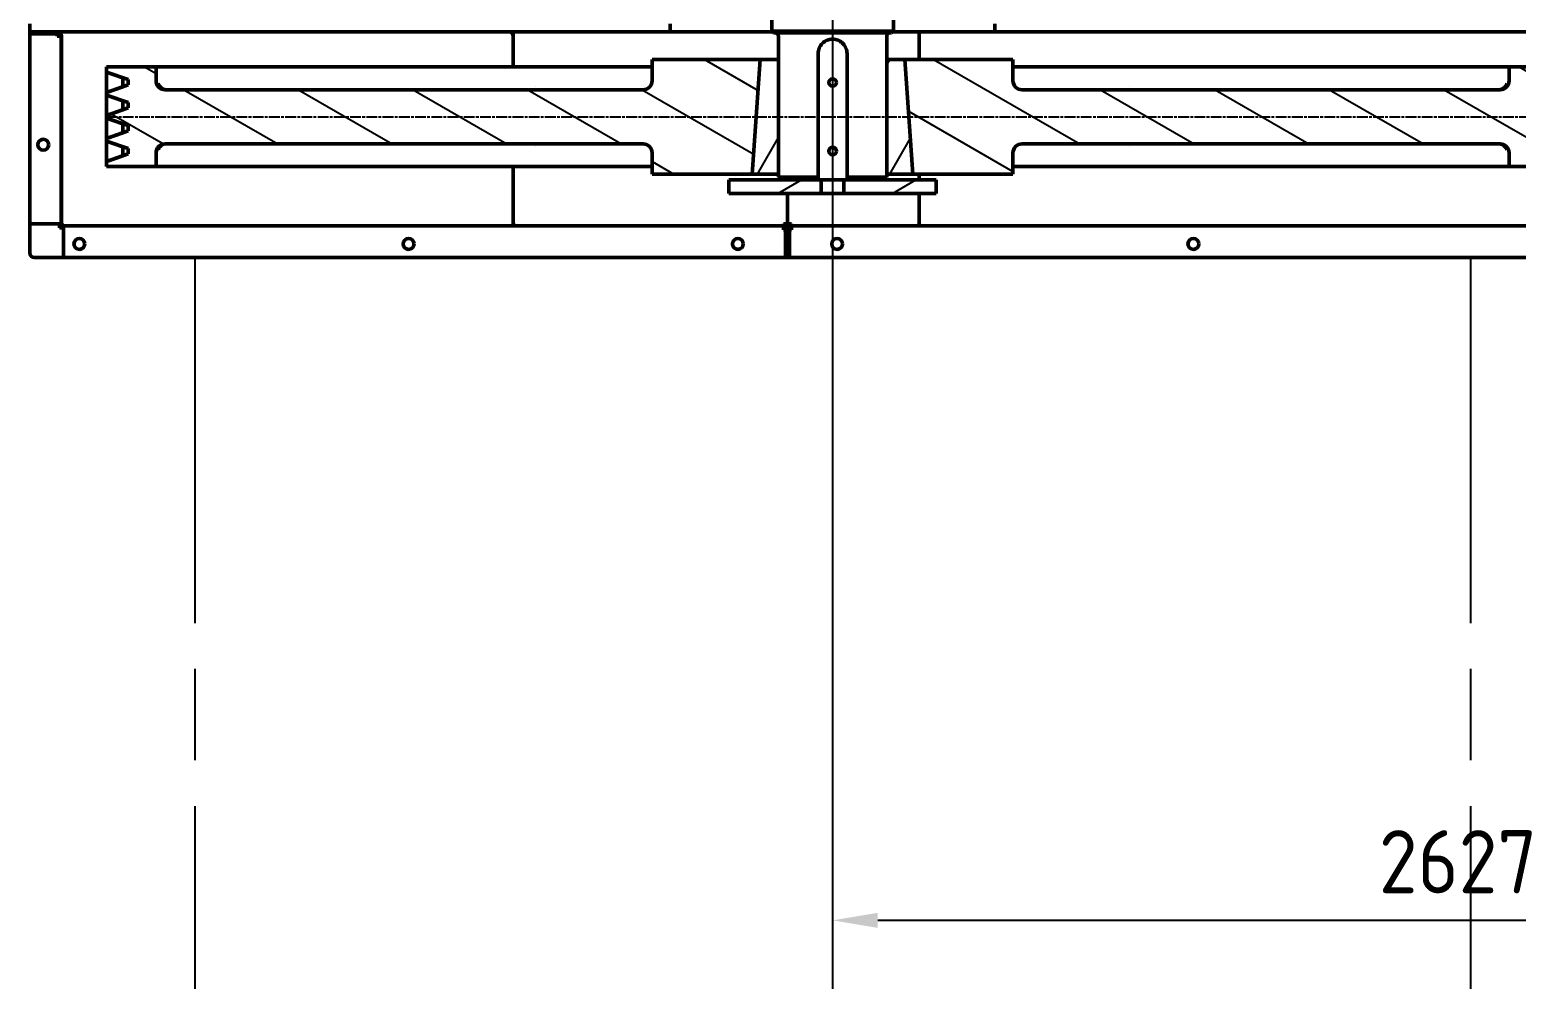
# Model space of a CAD drawing. Header units: millimetres. Extents: x 39335 to 110675, y -13954 to 36506.
# Drawn here: x 94131 to 95779, y 20134 to 21186 of the extents above; entities that cross this region are included whole.
import ezdxf

# ---------------------------------------------------------------- set-up
doc = ezdxf.new("R2010")
doc.units = ezdxf.units.MM
doc.linetypes.add('AM_ISO08W050', pattern=[18, 12, -1.5, 3, -1.5])
for name, color, linetype, lineweight in [('AM_0', 7, 'Continuous', 50), ('AM_5', 3, 'Continuous', 25), ('AM_7', 4, 'AM_ISO08W050', 25), ('AM_8', 1, 'Continuous', 25), ('RED', 1, 'Continuous', 9)]:
    doc.layers.add(name, color=color, linetype=linetype, lineweight=lineweight)
doc.styles.add('\\M+5B1EA\\M+5D7BC', font='', dxfattribs={"width": 0.667})
doc.styles.add('Andritz-Norm', font='arial.ttf')
doc.styles.get("Standard").update_dxf_attribs({"font": 'ISOCP.SHX'})
doc.styles.get('\\M+5B1EA\\M+5D7BC').set_extended_font_data('FangSong_GB2312')
doc.dimstyles.new('\\M+5B1EA\\M+5D7BC', dxfattribs={"dimscale": 35, "dimtxt": 3.5, "dimasz": 4, "dimexe": 2, "dimexo": 0, "dimtad": 1, "dimdec": 1, "dimdsep": 46, "dimtxsty": '\\M+5B1EA\\M+5D7BC', "dimcen": 0, "dimdle": 6, "dimazin": 2, "dimtfac": 1, "dimtdec": 1, "dimtmove": 0, "dimatfit": 3, "dimfxl": 0, "dimtolj": 1, "dimtzin": 0, "dimarcsym": 0})
doc.dimstyles.new('Andritz-Bem', dxfattribs={"dimscale": 20, "dimtxt": 3.5, "dimasz": 2.5, "dimexe": 1, "dimexo": 0, "dimgap": 0.8, "dimtad": 1, "dimrnd": 1e-08, "dimtxsty": 'Andritz-Norm', "dimcen": 0.09, "dimdle": 10, "dimclrd": 7, "dimclre": 7, "dimclrt": 179, "dimazin": 2, "dimtfac": 1, "dimtdec": 3, "dimtmove": 0, "dimatfit": 3, "dimldrblk": 'Filled-1', "dimfxl": 0, "dimtolj": 1, "dimtzin": 0, "dimlwd": 25, "dimlwe": 25, "dimarcsym": 0})
pattern_1 = [(150.00024553567, (3729991.665609546, -134858.1113318948), (-31.74976433404117, -54.99274920144335), [])]

# ---------------------------------------------------------------- blocks, each defined once
blk = doc.blocks.new('*D229')
at = {"layer": 'AM_5', "lineweight": 25, "transparency": 16777216}
for p, q in [((3737988.850742813, -123093.746056278), (3737988.850742813, -123742.1980686527)), ((3735361.85073693, -123207.0964169857), (3735361.85073693, -123742.1980686527))]:
    blk.add_line(p, q, dxfattribs=at)
at = {"layer": 'AM_5', "transparency": 16777216}
blk.add_line((3737938.850742813, -123722.1980686527), (3735411.85073693, -123722.1980686527), dxfattribs=at)
for points in [[(3735411.85073693, -123713.8647353194), (3735411.85073693, -123730.531401986), (3735361.85073693, -123722.1980686527)], [(3737938.850742813, -123713.8647353194), (3737938.850742813, -123730.531401986), (3737988.850742813, -123722.1980686527)]]:
    blk.add_solid(points, dxfattribs=at)
at = {"layer": 'DEFPOINTS', "color": 0, "transparency": 16777216}
for p in [(3737988.850742813, -123073.746056278), (3735361.85073693, -123187.0964169857), (3735361.85073693, -123722.1980686527)]:
    blk.add_point(p, dxfattribs=at)
at = {"layer": 'AM_5', "color": 2, "transparency": 16777216, "insert": (3736055.133952021, -123657.1980686527), "char_height": 70, "attachment_point": 5}
blk.add_mtext('\\A1;2627', dxfattribs=at)
blk = doc.blocks.new('Filled-1')
at = {"color": 0}
for p, q in [((0, 0), (-1, 0.25)), ((-1, 0.25), (-1, -0.25)), ((-1, 0), (0, 0)), ((-1, -0.25), (0, 0))]:
    blk.add_line(p, q, dxfattribs=at)
at = {"color": 0, "flags": 128}
blk.add_lwpolyline([(-1, -0.25), (0, 0), (-1, 0.25), (-1, -0.25)], dxfattribs=at)
at = {"color": 0}
blk.add_solid([(-1, -0.25), (0, 0), (-1, 0.25), (-1, -0.25)], dxfattribs=at)
blk = doc.blocks.new('*D300')
at = {"layer": 'DEFPOINTS', "color": 0, "transparency": 16777216}
for p in [(95021.27247376309, 21655.50282318551), (101539.2868726718, 19414.90764775709), (95021.27247376309, 18107.45380644628)]:
    blk.add_point(p, dxfattribs=at)
at = {"layer": 'RED', "color": 0, "linetype": 'ByBlock', "lineweight": -2, "transparency": 16777216}
for p, q in [((95021.27247376309, 21655.50282318551), (95021.27247376309, 18037.45380644628)), ((101539.2868726718, 19414.90764775709), (101539.2868726718, 18037.45380644628)), ((101399.2868726718, 18107.45380644628), (95161.27247376309, 18107.45380644628))]:
    blk.add_line(p, q, dxfattribs=at)
at = {"layer": 'RED', "color": 0, "transparency": 16777216}
for points in [[(95161.27247376309, 18130.78713977962), (95161.27247376309, 18084.12047311295), (95021.27247376309, 18107.45380644628)], [(101399.2868726718, 18130.78713977962), (101399.2868726718, 18084.12047311295), (101539.2868726718, 18107.45380644628)]]:
    blk.add_solid(points, dxfattribs=at)
at = {"layer": 'RED', "color": 0, "transparency": 16777216, "insert": (98468.867521115, 18272.28924300836), "char_height": 280, "attachment_point": 5, "style": '\\M+5B1EA\\M+5D7BC'}
blk.add_mtext('\\A1;6518', dxfattribs=at)
blk = doc.blocks.new('rgqwefw')
at = {"layer": 'AM_8'}
h = blk.add_hatch(dxfattribs=at)
h.set_pattern_fill('ANSI31', color=256, scale=508, angle=105.00024553567, style=0)
h.set_pattern_definition(pattern_1)
edge = h.paths.add_edge_path()
edge.add_line((3735161.850736931, -122871.3859183454), (3735161.850736931, -122894.8859183454))
edge.add_line((3735161.850736931, -122894.8859183454), (3735272.850736931, -122894.8859183454))
edge.add_line((3735272.850736931, -122894.8859183454), (3735281.731442047, -122767.8859183454))
edge.add_line((3735281.731442047, -122767.8859183454), (3735161.850736931, -122767.8859183454))
edge.add_line((3735161.850736931, -122767.8859183454), (3735161.850736931, -122791.3859183454))
edge.add_ellipse((3735151.850736931, -122791.3859183454), major_axis=(9.999999999999927, 1.432e-13), ratio=1, start_angle=269.9999999999988, end_angle=360, ccw=False)
edge.add_line((3735151.850736931, -122801.3859183454), (3734621.850736931, -122801.3859183454))
edge.add_ellipse((3734621.850736931, -122791.3859183454), major_axis=(1.432e-13, -9.99999999999986), ratio=1, start_angle=269.9999999999984, end_angle=360.0000000000008, ccw=False)
edge.add_line((3734611.850736931, -122791.3859183454), (3734611.850736931, -122776.1359183454))
edge.add_line((3734611.850736931, -122776.1359183454), (3734557.050736931, -122776.1359183454))
edge.add_line((3734557.050736931, -122776.1359183454), (3734557.050736931, -122781.9831458016))
edge.add_line((3734557.050736931, -122781.9831458016), (3734575.050736931, -122788.1810428408))
edge.add_line((3734575.050736931, -122788.1810428408), (3734580.850736931, -122790.1781429979))
edge.add_line((3734580.850736931, -122790.1781429979), (3734580.850736931, -122796.0936936929))
edge.add_line((3734580.850736931, -122796.0936936929), (3734575.050736931, -122798.09079385))
edge.add_line((3734575.050736931, -122798.09079385), (3734557.050736931, -122804.2886908892))
edge.add_line((3734557.050736931, -122804.2886908892), (3734557.050736931, -122807.4831458016))
edge.add_line((3734557.050736931, -122807.4831458016), (3734575.050736931, -122813.6810428408))
edge.add_line((3734575.050736931, -122813.6810428408), (3734580.850736931, -122815.6781429979))
edge.add_line((3734580.850736931, -122815.6781429979), (3734580.850736931, -122821.5936936929))
edge.add_line((3734580.850736931, -122821.5936936929), (3734575.050736931, -122823.59079385))
edge.add_line((3734575.050736931, -122823.59079385), (3734557.050736931, -122829.7886908892))
edge.add_line((3734557.050736931, -122829.7886908892), (3734557.050736931, -122832.9831458016))
edge.add_line((3734557.050736931, -122832.9831458016), (3734575.050736931, -122839.1810428408))
edge.add_line((3734575.050736931, -122839.1810428408), (3734580.850736931, -122841.1781429979))
edge.add_line((3734580.850736931, -122841.1781429979), (3734580.850736931, -122847.0936936929))
edge.add_line((3734580.850736931, -122847.0936936929), (3734575.050736931, -122849.09079385))
edge.add_line((3734575.050736931, -122849.09079385), (3734557.050736931, -122855.2886908892))
edge.add_line((3734557.050736931, -122855.2886908892), (3734557.050736931, -122858.4831458016))
edge.add_line((3734557.050736931, -122858.4831458016), (3734575.050736931, -122864.6810428408))
edge.add_line((3734575.050736931, -122864.6810428408), (3734580.850736931, -122866.6781429979))
edge.add_line((3734580.850736931, -122866.6781429979), (3734580.850736931, -122872.5936936929))
edge.add_line((3734580.850736931, -122872.5936936929), (3734575.050736931, -122874.59079385))
edge.add_line((3734575.050736931, -122874.59079385), (3734557.050736931, -122880.7886908892))
edge.add_line((3734557.050736931, -122880.7886908892), (3734557.050736931, -122886.6359183454))
edge.add_line((3734557.050736931, -122886.6359183454), (3734611.850736931, -122886.6359183454))
edge.add_line((3734611.850736931, -122886.6359183454), (3734611.850736931, -122871.3859183454))
edge.add_ellipse((3734621.850736931, -122871.3859183454), major_axis=(-9.99999999999986, -1.432e-13), ratio=1, start_angle=269.9999999999984, end_angle=360, ccw=False)
edge.add_line((3734621.850736931, -122861.3859183454), (3735151.850736931, -122861.3859183454))
edge.add_ellipse((3735151.850736931, -122871.3859183454), major_axis=(-7.22e-14, 9.99999999999986), ratio=1, start_angle=269.9999999999988, end_angle=360.0000000000002, ccw=False)
edge = h.paths.add_edge_path()
edge.add_line((3735561.850736931, -122791.3859183454), (3735561.850736931, -122767.8859183454))
edge.add_line((3735561.850736931, -122767.8859183454), (3735441.970031814, -122767.8859183454))
edge.add_line((3735441.970031814, -122767.8859183454), (3735450.850736931, -122894.8859183454))
edge.add_line((3735450.850736931, -122894.8859183454), (3735561.850736931, -122894.8859183454))
edge.add_line((3735561.850736931, -122894.8859183454), (3735561.850736931, -122871.3859183454))
edge.add_ellipse((3735571.850736931, -122871.3859183454), major_axis=(-9.999999999999927, -1.432e-13), ratio=1, start_angle=269.9999999999988, end_angle=360, ccw=False)
edge.add_line((3735571.850736931, -122861.3859183454), (3736101.850736931, -122861.3859183454))
edge.add_ellipse((3736101.850736931, -122871.3859183454), major_axis=(-1.432e-13, 9.99999999999986), ratio=1, start_angle=269.9999999999984, end_angle=360, ccw=False)
edge.add_line((3736111.850736931, -122871.3859183454), (3736111.850736931, -122886.6359183454))
edge.add_line((3736111.850736931, -122886.6359183454), (3736166.65073693, -122886.6359183454))
edge.add_line((3736166.65073693, -122886.6359183454), (3736166.65073693, -122880.7886908892))
edge.add_line((3736166.65073693, -122880.7886908892), (3736142.850736931, -122872.5936936929))
edge.add_line((3736142.850736931, -122872.5936936929), (3736142.850736931, -122866.6781429979))
edge.add_line((3736142.850736931, -122866.6781429979), (3736166.65073693, -122858.4831458016))
edge.add_line((3736166.65073693, -122858.4831458016), (3736166.65073693, -122855.2886908892))
edge.add_line((3736166.65073693, -122855.2886908892), (3736142.850736931, -122847.0936936929))
edge.add_line((3736142.850736931, -122847.0936936929), (3736142.850736931, -122841.1781429979))
edge.add_line((3736142.850736931, -122841.1781429979), (3736166.65073693, -122832.9831458016))
edge.add_line((3736166.65073693, -122832.9831458016), (3736166.65073693, -122829.7886908892))
edge.add_line((3736166.65073693, -122829.7886908892), (3736142.850736931, -122821.5936936929))
edge.add_line((3736142.850736931, -122821.5936936929), (3736142.850736931, -122815.6781429979))
edge.add_line((3736142.850736931, -122815.6781429979), (3736166.65073693, -122807.4831458016))
edge.add_line((3736166.65073693, -122807.4831458016), (3736166.65073693, -122804.2886908892))
edge.add_line((3736166.65073693, -122804.2886908892), (3736142.850736931, -122796.0936936929))
edge.add_line((3736142.850736931, -122796.0936936929), (3736142.850736931, -122790.1781429979))
edge.add_line((3736142.850736931, -122790.1781429979), (3736166.65073693, -122781.9831458016))
edge.add_line((3736166.65073693, -122781.9831458016), (3736166.65073693, -122776.1359183454))
edge.add_line((3736166.65073693, -122776.1359183454), (3736111.850736931, -122776.1359183454))
edge.add_line((3736111.850736931, -122776.1359183454), (3736111.850736931, -122791.3859183454))
edge.add_ellipse((3736101.850736931, -122791.3859183454), major_axis=(9.99999999999986, 1.432e-13), ratio=1, start_angle=269.9999999999984, end_angle=360, ccw=False)
edge.add_line((3736101.850736931, -122801.3859183454), (3735571.850736931, -122801.3859183454))
edge.add_ellipse((3735571.850736931, -122791.3859183454), major_axis=(7.22e-14, -9.99999999999986), ratio=1, start_angle=269.9999999999988, end_angle=359.9999999999996, ccw=False)
h = blk.add_hatch(dxfattribs=at)
h.set_pattern_fill('ANSI31', color=256, scale=508, angle=14.99997778074499, style=0)
h.set_pattern_definition([(59.99997778074501, (3729991.665609546, -134858.1113318948), (-54.99260082768447, 31.75002132608664), [])])
h.paths.add_polyline_path([(3735301.850736931, -122767.8859183454), (3735281.731442047, -122767.8859183454), (3735272.850736931, -122894.8859183454), (3735301.850736931, -122894.8859183454)])
h.paths.add_polyline_path([(3735421.850736931, -122894.8859183454), (3735450.850736931, -122894.8859183454), (3735441.970031814, -122767.8859183454), (3735421.850736931, -122767.8859183454)])
h = blk.add_hatch(dxfattribs=at)
h.set_pattern_fill('ANSI31', color=256, scale=508, angle=105.00024553567, style=0)
h.set_pattern_definition(pattern_1)
h.paths.add_polyline_path([(3734575.050736931, -122849.09079385), (3734575.050736931, -122839.1810428408), (3734557.050736931, -122832.9831458016), (3734557.050736931, -122855.2886908892)])
h.paths.add_polyline_path([(3738163.15073693, -122839.1810428408), (3738163.15073693, -122849.09079385), (3738181.15073693, -122855.2886908892), (3738181.15073693, -122832.9831458016)])
h = blk.add_hatch(dxfattribs=at)
h.set_pattern_fill('ANSI31', color=256, scale=508, angle=-14.99997778074499, style=0)
h.set_pattern_definition([(30.000022219255, (3729991.665609546, -134858.1113318948), (-31.75002132608664, 54.99260082768447), [])])
h.paths.add_polyline_path([(3735246.850736931, -122916.3859183454), (3735349.350736931, -122916.3859183454), (3735349.350736931, -122901.3859183454), (3735345.850736931, -122901.3859183454), (3735304.850736931, -122901.3859183454), (3735246.850736931, -122901.3859183454)])
h.paths.add_polyline_path([(3735374.350736931, -122916.3859183454), (3735476.850736931, -122916.3859183454), (3735476.850736931, -122901.3859183454), (3735418.850736931, -122901.3859183454), (3735377.850736931, -122901.3859183454), (3735374.350736931, -122901.3859183454)])
at = {"layer": 'AM_0'}
for p, q in [((3735294.350736931, -122736.3859183454), (3735294.350736931, -122706.3859183454)), ((3735429.350736931, -122736.3859183454), (3735429.350736931, -122706.3859183454)), ((3734471.850736931, -122737.3859183454), (3734471.850736931, -122728.3859183454)), ((3735294.350736931, -122736.3859183454), (3735429.350736931, -122736.3859183454)), ((3735296.350736931, -122738.3859183454), (3735294.350736931, -122736.3859183454)), ((3735427.350736931, -122738.3859183454), (3735429.350736931, -122736.3859183454)), ((3734471.850736931, -122737.3859183454), (3734471.850736931, -122739.3859183454)), ((3734502.350736931, -122737.3859183454), (3734471.850736931, -122737.3859183454)), ((3734471.850736931, -122739.3859183454), (3734502.350736931, -122739.3859183454)), ((3734502.350736931, -122739.4566290235), (3734471.850736931, -122739.4566290235)), ((3734471.850736931, -122949.8859183454), (3734471.850736931, -122739.4566290235)), ((3735182.075877732, -122737.3859183454), (3734502.350736931, -122737.3859183454)), ((3734502.350736931, -122739.3859183454), (3734502.350736931, -122737.3859183454)), ((3734502.350736931, -122739.4566290235), (3734502.350736931, -122741.8859183454)), ((3734506.850736931, -122741.8859183454), (3734502.350736931, -122741.8859183454)), ((3734502.389005274, -122737.3859183454), (3734502.389005274, -122737.3860810668)), ((3734503.707024758, -122737.3859183454), (3734503.707024758, -122737.5951744323)), ((3734506.850736931, -122949.8859183454), (3734506.850736931, -122741.8859183454)), ((3734506.889005274, -122741.8859183454), (3734506.889005274, -122949.8859183454)), ((3735005.795911727, -122737.3859183454), (3735005.795911727, -122737.7901096004)), ((3735005.888299681, -122737.3859183454), (3735005.888299681, -122737.852123393)), ((3735007.123643554, -122739.3859183454), (3735007.752260712, -122739.3859183454)), ((3735007.659872758, -122741.8859183454), (3735007.659872758, -122776.1359183454)), ((3735007.752260712, -122737.3859183454), (3735007.752260712, -122741.8859183454)), ((3735007.752260712, -122741.8859183454), (3735007.752260712, -122776.1359183454)), ((3735182.075877732, -122737.3859183454), (3735295.350736931, -122737.3859183454)), ((3735427.350736931, -122738.3859183454), (3735296.350736931, -122738.3859183454)), ((3735301.850736931, -122898.3859183454), (3735301.850736931, -122742.3859183454)), ((3735421.850736931, -122898.3859183454), (3735421.850736931, -122742.3859183454)), ((3735428.350736931, -122737.3859183454), (3735541.625596129, -122737.3859183454)), ((3735457.812667153, -122737.3859183454), (3735457.812667153, -122741.8859183454)), ((3735458.082614309, -122739.3859183454), (3735457.812667153, -122739.3859183454)), ((3735457.812667153, -122767.8859183454), (3735457.812667153, -122741.8859183454)), ((3735457.912024339, -122767.8859183454), (3735457.912024339, -122741.8859183454)), ((3735458.325377391, -122737.3859183454), (3735458.325377391, -122738.2580782588)), ((3735458.424734576, -122737.3859183454), (3735458.424734576, -122737.9720861073)), ((3736240.850736931, -122737.3859183454), (3735541.625596129, -122737.3859183454)), ((3735281.731442047, -122767.8859183454), (3735161.850736931, -122767.8859183454)), ((3735161.850736931, -122767.8859183454), (3735161.850736931, -122791.3859183454)), ((3735272.850736931, -122894.8859183454), (3735281.731442047, -122767.8859183454)), ((3735281.731442047, -122767.8859183454), (3735272.850736931, -122894.8859183454)), ((3735301.850736931, -122767.8859183454), (3735281.731442047, -122767.8859183454)), ((3735301.850736931, -122894.8859183454), (3735301.850736931, -122767.8859183454)), ((3735345.850736931, -122898.3859183454), (3735345.850736931, -122761.3859183454)), ((3735377.850736931, -122761.3859183454), (3735377.850736931, -122898.3859183454)), ((3735441.970031814, -122767.8859183454), (3735421.850736931, -122767.8859183454)), ((3735421.850736931, -122767.8859183454), (3735421.850736931, -122894.8859183454)), ((3735561.850736931, -122767.8859183454), (3735441.970031814, -122767.8859183454)), ((3735441.970031814, -122767.8859183454), (3735450.850736931, -122894.8859183454)), ((3735450.850736931, -122894.8859183454), (3735441.970031814, -122767.8859183454)), ((3735561.850736931, -122791.3859183454), (3735561.850736931, -122767.8859183454)), ((3734611.850736931, -122776.1359183454), (3734557.050736931, -122776.1359183454)), ((3734557.050736931, -122776.1359183454), (3734557.050736931, -122781.9831458016)), ((3734557.050736931, -122781.9831458016), (3734580.850736931, -122790.1781429979)), ((3734575.050736931, -122788.1810428408), (3734557.050736931, -122781.9831458016)), ((3734557.050736931, -122781.9831458016), (3734557.050736931, -122804.2886908892)), ((3734611.850736931, -122791.3859183454), (3734611.850736931, -122776.1359183454)), ((3734611.850736931, -122776.1359183454), (3735161.850736931, -122776.1359183454)), ((3735561.850736931, -122776.1359183454), (3736111.850736931, -122776.1359183454)), ((3736166.65073693, -122776.1359183454), (3736111.850736931, -122776.1359183454)), ((3736111.850736931, -122776.1359183454), (3736111.850736931, -122791.3859183454)), ((3734580.850736931, -122796.0936936929), (3734557.050736931, -122804.2886908892)), ((3734557.050736931, -122804.2886908892), (3734575.050736931, -122798.09079385)), ((3734575.050736931, -122798.09079385), (3734575.050736931, -122788.1810428408)), ((3734580.850736931, -122790.1781429979), (3734580.850736931, -122796.0936936929)), ((3735151.850736931, -122801.3859183454), (3734621.850736931, -122801.3859183454)), ((3735032.731339267, -122798.09079385), (3735032.730578214, -122798.09079385)), ((3736101.850736931, -122801.3859183454), (3735571.850736931, -122801.3859183454)), ((3735690.970895663, -122798.09079385), (3735690.970134594, -122798.09079385)), ((3734557.050736931, -122804.2886908892), (3734557.050736931, -122807.4831458016)), ((3734557.050736931, -122807.4831458016), (3734580.850736931, -122815.6781429979)), ((3734575.050736931, -122813.6810428408), (3734557.050736931, -122807.4831458016)), ((3734557.050736931, -122807.4831458016), (3734557.050736931, -122829.7886908892)), ((3734575.050736931, -122823.59079385), (3734575.050736931, -122813.6810428408)), ((3734580.850736931, -122815.6781429979), (3734580.850736931, -122821.5936936929)), ((3734580.850736931, -122821.5936936929), (3734557.050736931, -122829.7886908892)), ((3734557.050736931, -122829.7886908892), (3734575.050736931, -122823.59079385)), ((3734557.050736931, -122829.7886908892), (3734557.050736931, -122832.9831458016)), ((3734557.050736931, -122832.9831458016), (3734580.850736931, -122841.1781429979)), ((3734575.050736931, -122839.1810428408), (3734557.050736931, -122832.9831458016)), ((3734557.050736931, -122832.9831458016), (3734557.050736931, -122855.2886908892)), ((3734580.850736931, -122847.0936936929), (3734557.050736931, -122855.2886908892)), ((3734557.050736931, -122855.2886908892), (3734575.050736931, -122849.09079385)), ((3734575.050736931, -122849.09079385), (3734575.050736931, -122839.1810428408)), ((3734580.850736931, -122841.1781429979), (3734580.850736931, -122847.0936936929)), ((3734557.050736931, -122855.2886908892), (3734557.050736931, -122858.4831458016)), ((3734557.050736931, -122858.4831458016), (3734580.850736931, -122866.6781429979)), ((3734575.050736931, -122864.6810428408), (3734557.050736931, -122858.4831458016)), ((3734557.050736931, -122858.4831458016), (3734557.050736931, -122880.7886908892)), ((3734575.050736931, -122874.59079385), (3734575.050736931, -122864.6810428408)), ((3734580.850736931, -122866.6781429979), (3734580.850736931, -122872.5936936929)), ((3734621.850736931, -122861.3859183454), (3735151.850736931, -122861.3859183454)), ((3735032.731339803, -122864.6810428408), (3735032.730578239, -122864.6810428408)), ((3735571.850736931, -122861.3859183454), (3736101.850736931, -122861.3859183454)), ((3735690.970895663, -122864.6810428408), (3735690.970134058, -122864.6810428408)), ((3734580.850736931, -122872.5936936929), (3734557.050736931, -122880.7886908892)), ((3734557.050736931, -122880.7886908892), (3734575.050736931, -122874.59079385)), ((3734557.050736931, -122880.7886908892), (3734557.050736931, -122886.6359183454)), ((3734611.850736931, -122886.6359183454), (3734611.850736931, -122871.3859183454)), ((3735161.850736931, -122871.3859183454), (3735161.850736931, -122894.8859183454)), ((3735561.850736931, -122894.8859183454), (3735561.850736931, -122871.3859183454)), ((3736111.850736931, -122871.3859183454), (3736111.850736931, -122886.6359183454)), ((3734557.050736931, -122886.6359183454), (3734611.850736931, -122886.6359183454)), ((3734611.850736931, -122886.6359183454), (3735161.850736931, -122886.6359183454)), ((3735007.659872758, -122886.6359183454), (3735007.659872758, -122949.8859183454)), ((3735007.752260712, -122886.6359183454), (3735007.752260712, -122949.8859183454)), ((3735161.850736931, -122894.8859183454), (3735272.850736931, -122894.8859183454)), ((3735304.850736931, -122901.3859183454), (3735246.850736931, -122901.3859183454)), ((3735246.850736931, -122901.3859183454), (3735246.850736931, -122916.3859183454)), ((3735272.850736931, -122894.8859183454), (3735301.850736931, -122894.8859183454)), ((3735301.850736931, -122898.3859183454), (3735345.850736931, -122898.3859183454)), ((3735304.850736931, -122901.3859183454), (3735301.850736931, -122898.3859183454)), ((3735345.850736931, -122901.3859183454), (3735304.850736931, -122901.3859183454)), ((3735377.850736931, -122901.3859183454), (3735345.850736931, -122901.3859183454)), ((3735349.350736931, -122916.3859183454), (3735349.350736931, -122901.3859183454)), ((3735374.350736931, -122901.3859183454), (3735374.350736931, -122916.3859183454)), ((3735377.850736931, -122898.3859183454), (3735421.850736931, -122898.3859183454)), ((3735418.850736931, -122901.3859183454), (3735377.850736931, -122901.3859183454)), ((3735418.850736931, -122901.3859183454), (3735421.850736931, -122898.3859183454)), ((3735476.850736931, -122901.3859183454), (3735418.850736931, -122901.3859183454)), ((3735421.850736931, -122894.8859183454), (3735450.850736931, -122894.8859183454)), ((3735450.850736931, -122894.8859183454), (3735561.850736931, -122894.8859183454)), ((3735457.812667153, -122901.3859183454), (3735457.812667153, -122894.8859183454)), ((3735457.912024339, -122901.3859183454), (3735457.912024339, -122894.8859183454)), ((3735476.850736931, -122916.3859183454), (3735476.850736931, -122901.3859183454)), ((3735561.850736931, -122886.6359183454), (3736111.850736931, -122886.6359183454)), ((3736111.850736931, -122886.6359183454), (3736166.65073693, -122886.6359183454)), ((3735246.850736931, -122916.3859183454), (3735349.350736931, -122916.3859183454)), ((3735311.850736931, -122949.8859183454), (3735311.850736931, -122916.3859183454)), ((3735311.850736931, -122916.3859183454), (3735311.850736931, -122949.8859183454)), ((3735374.350736931, -122916.3859183454), (3735349.350736931, -122916.3859183454)), ((3735374.350736931, -122916.3859183454), (3735476.850736931, -122916.3859183454)), ((3735457.812667153, -122949.8859183454), (3735457.812667153, -122916.3859183454)), ((3735457.912024339, -122949.8859183454), (3735457.912024339, -122916.3859183454)), ((3734502.350736931, -122949.8859183454), (3734471.850736931, -122949.8859183454)), ((3734504.850736931, -122949.8859183454), (3734471.850736931, -122949.8859183454)), ((3734471.850736931, -122949.8859183454), (3734471.850736931, -122982.3859183454)), ((3734504.850736931, -122949.8859183454), (3734506.850736931, -122949.8859183454)), ((3734504.850736931, -122954.3859183454), (3734504.850736931, -122949.8859183454)), ((3734506.889005274, -122949.8859183454), (3734506.850736931, -122949.8859183454)), ((3734506.889005274, -122949.8859183454), (3734507.582969978, -122949.8859183454)), ((3735006.965908055, -122949.8859183454), (3735007.659872758, -122949.8859183454)), ((3735007.752260712, -122949.8859183454), (3735008.733675007, -122949.8859183454)), ((3735008.733675007, -122949.8859183454), (3735008.733675007, -122952.3859183454)), ((3735307.350736931, -122949.8859183454), (3735307.350736931, -122952.3859183454)), ((3735311.092394318, -122949.8859183454), (3735307.350736931, -122949.8859183454)), ((3735309.850736931, -122953.1442609587), (3735309.850736931, -122949.8859183454)), ((3735311.092394318, -122949.8859183454), (3735311.850736931, -122949.8859183454)), ((3735311.850736931, -122949.8859183454), (3735311.850736931, -122954.3859183454)), ((3735311.850736931, -122954.3859183454), (3735311.850736931, -122949.8859183454)), ((3735311.850736931, -122949.8859183454), (3735312.609079544, -122949.8859183454)), ((3735312.609079544, -122949.8859183454), (3735316.350736931, -122949.8859183454)), ((3735313.850736931, -122949.8859183454), (3735313.850736931, -122953.1442609587)), ((3735316.350736931, -122952.3859183454), (3735316.350736931, -122949.8859183454)), ((3735457.812667153, -122949.8859183454), (3735457.578151619, -122949.8859183454)), ((3735457.578151619, -122952.3859183454), (3735457.578151619, -122949.8859183454)), ((3735458.140529255, -122949.8859183454), (3735457.912024339, -122949.8859183454)), ((3734509.350736931, -122954.3859183454), (3734504.850736931, -122954.3859183454)), ((3734509.350736931, -122954.3859183454), (3734509.350736931, -122952.3859183454)), ((3735307.350736931, -122952.3859183454), (3734509.350736931, -122952.3859183454)), ((3734509.350736931, -122987.3859183454), (3734509.350736931, -122954.3859183454)), ((3734509.350736931, -122956.8859183454), (3734509.350736931, -122987.3859183454)), ((3735307.350736931, -122952.3859183454), (3735307.350736931, -122954.3859183454)), ((3735307.350736931, -122954.3859183454), (3735307.350736931, -122956.8859183454)), ((3735307.350736931, -122956.8859183454), (3735309.780026252, -122956.8859183454)), ((3735309.780026252, -122956.8859183454), (3735309.780026252, -122987.3859183454)), ((3735309.850736931, -122987.3859183454), (3735309.850736931, -122956.8859183454)), ((3735309.850736931, -122956.8859183454), (3735311.850736931, -122956.8859183454)), ((3735311.092394318, -122954.3859183454), (3735311.850736931, -122954.3859183454)), ((3735311.850736931, -122954.3859183454), (3735311.850736931, -122956.8859183454)), ((3735311.850736931, -122956.8859183454), (3735311.850736931, -122954.3859183454)), ((3735311.850736931, -122954.3859183454), (3735312.609079544, -122954.3859183454)), ((3735311.850736931, -122956.8859183454), (3735311.850736931, -122987.3859183454)), ((3735311.850736931, -122956.8859183454), (3735311.850736931, -122987.3859183454)), ((3735313.850736931, -122956.8859183454), (3735311.850736931, -122956.8859183454)), ((3735313.850736931, -122987.3859183454), (3735313.850736931, -122956.8859183454)), ((3735316.350736931, -122956.8859183454), (3735313.921447609, -122956.8859183454)), ((3735313.921447609, -122956.8859183454), (3735313.921447609, -122987.3859183454)), ((3736207.350736931, -122952.3859183454), (3735316.350736931, -122952.3859183454)), ((3735316.350736931, -122954.3859183454), (3735316.350736931, -122952.3859183454)), ((3735316.350736931, -122956.8859183454), (3735316.350736931, -122954.3859183454)), ((3734476.850736931, -122987.3859183454), (3734509.350736931, -122987.3859183454)), ((3734509.350736931, -122987.3859183454), (3735309.780026252, -122987.3859183454)), ((3735311.850736931, -122987.3859183454), (3735309.850736931, -122987.3859183454)), ((3735311.850736931, -122987.3859183454), (3735313.850736931, -122987.3859183454)), ((3736209.780026252, -122987.3859183454), (3735313.921447609, -122987.3859183454))]:
    blk.add_line(p, q, dxfattribs=at)
for centre, radius in [((3735361.850736931, -122793.3859183454), 4.187999999999999), ((3734486.850736931, -122862.3859183454), 6), ((3735361.850736931, -122869.3859183454), 4.187999999999999), ((3734526.850736931, -122972.3859183454), 6), ((3734891.850736931, -122972.3859183454), 6), ((3735256.850736931, -122972.3859183454), 6), ((3735366.850736931, -122972.3859183454), 6), ((3735761.850736931, -122972.3859183454), 6)]:
    blk.add_circle(centre, radius, dxfattribs=at)
for centre, radius, start, end in [((3734502.350736931, -122741.8859183454), 4.499999999999579, 56.25101140662992, 90), ((3734502.350736931, -122741.8859183454), 2.499999999999857, 0, 90), ((3734502.350736931, -122741.8859183454), 4.499999999999886, 0, 56.25101140662992), ((3735297.850736931, -122742.3859183454), 4, 0, 90), ((3735425.850736931, -122742.3859183454), 4, 90, 180), ((3734621.850736931, -122791.3859183454), 9.99999999999986, 180, 270), ((3735151.850736931, -122791.3859183454), 9.999999999999927, 270, 0), ((3735571.850736931, -122791.3859183454), 9.99999999999986, 180, 270), ((3736101.850736931, -122791.3859183454), 9.99999999999986, 270, 0), ((3734621.850736931, -122871.3859183454), 9.99999999999986, 90, 180), ((3735151.850736931, -122871.3859183454), 9.99999999999986, 0, 90), ((3735571.850736931, -122871.3859183454), 9.999999999999927, 90, 180), ((3736101.850736931, -122871.3859183454), 9.99999999999986, 0, 90), ((3734509.350736931, -122949.8859183454), 4.499999999999459, 180, 270), ((3734509.350736931, -122949.8859183454), 2.5, 180, 270), ((3735307.350736931, -122956.8859183454), 4.499999999999744, 33.74898858961237, 90), ((3735307.350736931, -122956.8859183454), 2.5, 0, 90), ((3735307.350736931, -122956.8859183454), 4.500000000000614, 0, 33.74898858961237), ((3735316.350736931, -122956.8859183454), 4.499999999999579, 146.2510114103877, 180), ((3735316.350736931, -122956.8859183454), 4.499999999999602, 90, 146.2510114103877), ((3735316.350736931, -122956.8859183454), 2.5, 90, 180), ((3734476.850736931, -122982.3859183454), 4.999999999999856, 180, 270)]:
    blk.add_arc(centre, radius, start, end, dxfattribs=at)
for centre, major_axis, ratio, start_param, end_param in [((3734503.707024758, -122741.8859183454), (-1.2167e-12, 4.499999999998559), 0.7071067811865712, 4.712388980384813, 6.283185307179049), ((3735004.477892243, -122741.8859183454), (-1.2817e-12, 4.500000000002175), 0.7071067811865555, 4.712388980384803, 6.283185307178988), ((3735458.924304083, -122741.8859183454), (-3.685e-13, 4.500000000001323), 0.2249510543438414, 0, 1.570796326795509)]:
    blk.add_ellipse(centre, major_axis=major_axis, ratio=ratio, start_param=start_param, end_param=end_param, dxfattribs=at)
for points, knots in [([(3735181.850736931, -122728.3859183454), (3735181.850736931, -122729.5159973169), (3735181.850292755, -122730.7213976661), (3735181.853788683, -122732.9388174968), (3735181.858336936, -122733.9508357221), (3735181.881748833, -122735.5493286407), (3735181.902282529, -122736.2420824424), (3735181.970776411, -122737.1603680479), (3735182.019345101, -122737.3859183454), (3735182.075877732, -122737.3859183454)], [0, 0, 0, 0, 0.3390236914343458, 0.3390236914343458, 0.6780473828686916, 0.6780473828686916, 1.017243169526994, 1.017243169526994, 1.356438956185296, 1.356438956185296, 1.356438956185296, 1.356438956185296]), ([(3735541.625596129, -122737.3859183454), (3735541.68212876, -122737.3859183454), (3735541.73069745, -122737.1603680479), (3735541.799191332, -122736.2420824424), (3735541.819725028, -122735.5493286407), (3735541.843136925, -122733.9508357221), (3735541.847685178, -122732.9388174968), (3735541.851181107, -122730.7213976661), (3735541.850736931, -122729.5159973169), (3735541.850736931, -122728.3859183454)], [-1.356438956185297, -1.356438956185297, -1.356438956185297, -1.356438956185297, -1.017243169526994, -1.017243169526994, -0.6780473828686917, -0.6780473828686917, -0.3390236914343458, -0.3390236914343458, 0, 0, 0, 0]), ([(3735345.850736931, -122761.3859183454), (3735345.850736931, -122760.3760408252), (3735345.947888923, -122759.333334573), (3735346.355244392, -122757.262402139), (3735346.665342279, -122756.2341500801), (3735347.483238214, -122754.2646880533), (3735347.991685862, -122753.3218159577), (3735349.16473672, -122751.5793673431), (3735349.829429062, -122750.7798092158), (3735351.24449864, -122749.3647396377), (3735352.043996327, -122748.7000621262), (3735353.786481467, -122747.5269539857), (3735354.729450474, -122747.0184401461), (3735356.699103266, -122746.2004706029), (3735357.727446228, -122745.8903651166), (3735359.798404542, -122745.4830372274), (3735360.841043747, -122745.3859183454), (3735362.860430114, -122745.3859183454), (3735363.903069319, -122745.4830372274), (3735365.974027633, -122745.8903651166), (3735367.002370595, -122746.2004706029), (3735368.972023387, -122747.0184401461), (3735369.914992394, -122747.5269539857), (3735371.657477534, -122748.7000621262), (3735372.456975221, -122749.3647396377), (3735373.872044799, -122750.7798092158), (3735374.536737141, -122751.5793673431), (3735375.709787999, -122753.3218159577), (3735376.218235647, -122754.2646880533), (3735377.036131582, -122756.2341500801), (3735377.346229469, -122757.262402139), (3735377.753584938, -122759.333334573), (3735377.850736931, -122760.3760408252), (3735377.850736931, -122761.3859183454)], [-4.84696968918419, -4.84696968918419, -4.84696968918419, -4.84696968918419, -4.544006433123834, -4.544006433123834, -4.241043177063477, -4.241043177063477, -3.938079921003121, -3.938079921003121, -3.635116664942766, -3.635116664942766, -3.332208709855098, -3.332208709855098, -3.02930075476743, -3.02930075476743, -2.726392799679763, -2.726392799679763, -2.423484844592095, -2.423484844592095, -2.120576889504427, -2.120576889504427, -1.817668934416759, -1.817668934416759, -1.514760979329091, -1.514760979329091, -1.211853024241423, -1.211853024241423, -0.9088897681810678, -0.9088897681810678, -0.6059265121207119, -0.6059265121207119, -0.3029632560603559, -0.3029632560603559, 0, 0, 0, 0]), ([(3734614.251918578, -122794.6490614102), (3734614.251918578, -122794.6490614102), (3734614.252364554, -122794.6510194755), (3734614.257437931, -122794.6722718892), (3734614.270774198, -122794.727945307), (3734614.322788605, -122794.9039819155), (3734614.352997634, -122795.0006662448), (3734614.463203189, -122795.3156588027), (3734614.565525307, -122795.5789735656), (3734614.835055916, -122796.1511974813), (3734615.000283907, -122796.461128986), (3734615.422020945, -122797.1420446665), (3734615.692418609, -122797.5191601868), (3734616.434547822, -122798.4048556492), (3734616.948216212, -122798.9020267764), (3734618.250911521, -122799.9058402345), (3734619.091171705, -122800.3793945469), (3734620.936127618, -122801.0923939169), (3734621.97271183, -122801.3149531799), (3734623.184555831, -122801.3810311258), (3734623.36324398, -122801.3859183454), (3734623.541858479, -122801.3859183454)], [2.358176646282982, 2.358176646282982, 2.358176646282982, 2.358176646282982, 2.386487755939716, 2.386487755939716, 2.507006224106407, 2.507006224106407, 2.591259676803288, 2.591259676803288, 2.727592893834171, 2.727592893834171, 2.853983920063583, 2.853983920063583, 3.003338460256138, 3.003338460256138, 3.222046410800461, 3.222046410800461, 3.509550682872268, 3.509550682872268, 3.822947341805349, 3.822947341805349, 3.877031699911771, 3.877031699911771, 3.877031699911771, 3.877031699911771]), ([(3736100.159615382, -122801.3859183454), (3736101.22823274, -122801.3859183454), (3736102.310648485, -122801.2077183104), (3736104.320696217, -122800.5308319196), (3736105.276190864, -122800.0254346721), (3736106.923924902, -122798.7836144778), (3736107.644746135, -122798.025415567), (3736108.423947888, -122796.921596126), (3736108.626335441, -122796.5901567228), (3736108.905674164, -122796.0691554899), (3736109.002769454, -122795.8672825259), (3736109.207875314, -122795.4018977509), (3736109.294119659, -122795.162656185), (3736109.39894554, -122794.8428225063), (3736109.425343033, -122794.7444882427), (3736109.446388016, -122794.6630988316), (3736109.449552692, -122794.6490335847), (3736109.449552692, -122794.6490335847)], [0, 0, 0, 0, 0.3235771540120573, 0.3235771540120573, 0.6438485830873826, 0.6438485830873826, 0.958065867850345, 0.958065867850345, 1.089128308194182, 1.089128308194182, 1.178094211856572, 1.178094211856572, 1.31602205284662, 1.31602205284662, 1.441555934619144, 1.441555934619144, 1.517283756518936, 1.517283756518936, 1.517283756518936, 1.517283756518936]), ([(3734623.541858479, -122861.3859183454), (3734622.473241752, -122861.3859183454), (3734621.39082665, -122861.5641183174), (3734619.380779861, -122862.2410042868), (3734618.425285529, -122862.7464011374), (3734616.777551167, -122863.9882209451), (3734616.056729516, -122864.7464200439), (3734615.277527054, -122865.8502401721), (3734615.07513926, -122866.1816798729), (3734614.795800131, -122866.7026817143), (3734614.698704671, -122866.9045549748), (3734614.493598619, -122867.3699400563), (3734614.407354206, -122867.6091816911), (3734614.302528304, -122867.9290152593), (3734614.276130788, -122868.0273494937), (3734614.255085708, -122868.1087391939), (3734614.251921011, -122868.1228045242), (3734614.251921011, -122868.1228045242)], [0, 0, 0, 0, 0.3235769569231153, 0.3235769569231153, 0.6438482350937103, 0.6438482350937103, 0.9580655925379088, 0.9580655925379088, 1.089128087465649, 1.089128087465649, 1.178094040613345, 1.178094040613345, 1.31602179389341, 1.31602179389341, 1.441555444932191, 1.441555444932191, 1.517283491519595, 1.517283491519595, 1.517283491519595, 1.517283491519595]), ([(3736109.449950668, -122868.1227347207), (3736109.449950668, -122868.1227347207), (3736109.449713998, -122868.1216976508), (3736109.446213254, -122868.106864582), (3736109.433969315, -122868.054613333), (3736109.383248186, -122867.8815030686), (3736109.353633846, -122867.7858659059), (3736109.245040412, -122867.4733311162), (3736109.143941583, -122867.2111734091), (3736108.877127587, -122866.6412957888), (3736108.714089969, -122866.3334443453), (3736108.297824314, -122865.6568097121), (3736108.031045601, -122865.2819069355), (3736107.299085926, -122864.4010076617), (3736106.792570189, -122863.9057349183), (3736105.503831834, -122862.9000378682), (3736104.6696781, -122862.4227697653), (3736102.834347595, -122861.6985781515), (3736101.801085789, -122861.4689025792), (3736100.566541366, -122861.3922575589), (3736100.363025245, -122861.3859183454), (3736100.159615382, -122861.3859183454)], [2.359326407367877, 2.359326407367877, 2.359326407367877, 2.359326407367877, 2.379930369600951, 2.379930369600951, 2.503270315684724, 2.503270315684724, 2.588643908788579, 2.588643908788579, 2.725470668962926, 2.725470668962926, 2.8512854197173, 2.8512854197173, 2.999577828145442, 2.999577828145442, 3.216441292707299, 3.216441292707299, 3.502984784770893, 3.502984784770893, 3.815915072084779, 3.815915072084779, 3.877505134577083, 3.877505134577083, 3.877505134577083, 3.877505134577083]), ([(3734507.582969978, -122949.8859183454), (3734507.582969978, -122950.7810721282), (3734507.951977673, -122951.6574276947), (3734508.508485504, -122952.0839231382), (3734508.765767506, -122952.2810984435), (3734509.058105628, -122952.3859183454), (3734509.350736931, -122952.3859183454)], [-1, -1, -1, -1, -0.3161528830648254, -0.3161528830648254, -0.3161528830648254, 0, 0, 0, 0]), ([(3735006.965908055, -122949.8859183454), (3735006.965908055, -122950.7810721282), (3735007.33491575, -122951.6574276948), (3735007.891423581, -122952.0839231382), (3735008.148705583, -122952.2810984435), (3735008.441043705, -122952.3859183454), (3735008.733675007, -122952.3859183454)], [-1, -1, -1, -1, -0.3161528830552187, -0.3161528830552187, -0.3161528830552187, 0, 0, 0, 0]), ([(3735457.578151619, -122952.3859183454), (3735457.779517407, -122952.3859183454), (3735457.976654515, -122951.8640626577), (3735458.072595115, -122951.0770417357), (3735458.116949908, -122950.7131900394), (3735458.140529255, -122950.2997615016), (3735458.140529255, -122949.8859183454)], [0, 0, 0, 0, 0.6838471169290421, 0.6838471169290421, 0.6838471169290421, 1, 1, 1, 1])]:
    blk.add_open_spline(points, degree=3, knots=knots, dxfattribs=at)
for points, weights in [([(3735345.850736931, -122901.3859183454), (3735345.850736931, -122899.9274919953), (3735345.850736931, -122898.3859183454)], [1, 1.00818950368398, 1.015723727078259]), ([(3735377.850736931, -122898.3859183454), (3735377.850736931, -122899.9274919953), (3735377.850736931, -122901.3859183454)], [1.01572372707819, 1.00818950368395, 1])]:
    blk.add_rational_spline(points, weights, degree=2, dxfattribs=at)
at = {"layer": 'AM_7'}
for p, q in [((3735361.850736931, -119235.4179574111), (3735361.850736931, -123173.8355314007)), ((3734557.050736931, -122831.3859183454), (3738302.693049769, -122831.3859183454))]:
    blk.add_line(p, q, dxfattribs=at)
at = {"layer": 'AM_7', "ltscale": 33.78176498413086}
for p, q in [((3734654.743955744, -122987.3859183454), (3734654.743955744, -124506.3859183454)), ((3736068.957518117, -122987.3859183454), (3736068.957518117, -124506.3859183454))]:
    blk.add_line(p, q, dxfattribs=at)
at = {"layer": 'AM_5'}
dim = blk.add_linear_dim(base=(3735361.85073693, -123722.1980686527), p1=(3737988.850742813, -123073.746056278), p2=(3735361.85073693, -123187.0964169857), angle=180, dimstyle='Andritz-Bem', override={"dimexo": 1, "dimgap": 1.5, "dimdec": 0, "dimtxsty": 'Standard', "dimdle": 0, "dimclrd": 256, "dimclre": 256, "dimclrt": 2, "dimatfit": 2, "dimlwd": 65535}, dxfattribs=at)
dim.commit()
dim.dimension.update_dxf_attribs({"geometry": '*D229', "text_midpoint": (3736055.133952021, -123722.1980686527), "dimtype": 128})

msp = doc.modelspace()

# ---------------------------------------------------------------- block references
at = {"layer": 'RED'}
msp.add_blockref('rgqwefw', (-3640340.578263167, 143921.2935661025), dxfattribs=at)

# ---------------------------------------------------------------- dimensions: what is measured, and where the dimension line sits
dim = msp.add_linear_dim(base=(95021.27247376309, 18107.45380644628), p1=(101539.2868726718, 19414.90764775709), p2=(95021.27247376309, 21655.50282318551), dimstyle='\\M+5B1EA\\M+5D7BC', override={"dimtxt": 8, "dimdec": 0, "dimarcsym": 1}, dxfattribs=at)
dim.commit()
dim.dimension.update_dxf_attribs({"geometry": '*D300', "text_midpoint": (98468.867521115, 18107.45380644628), "dimtype": 160})

doc.saveas('drawing.dxf')
